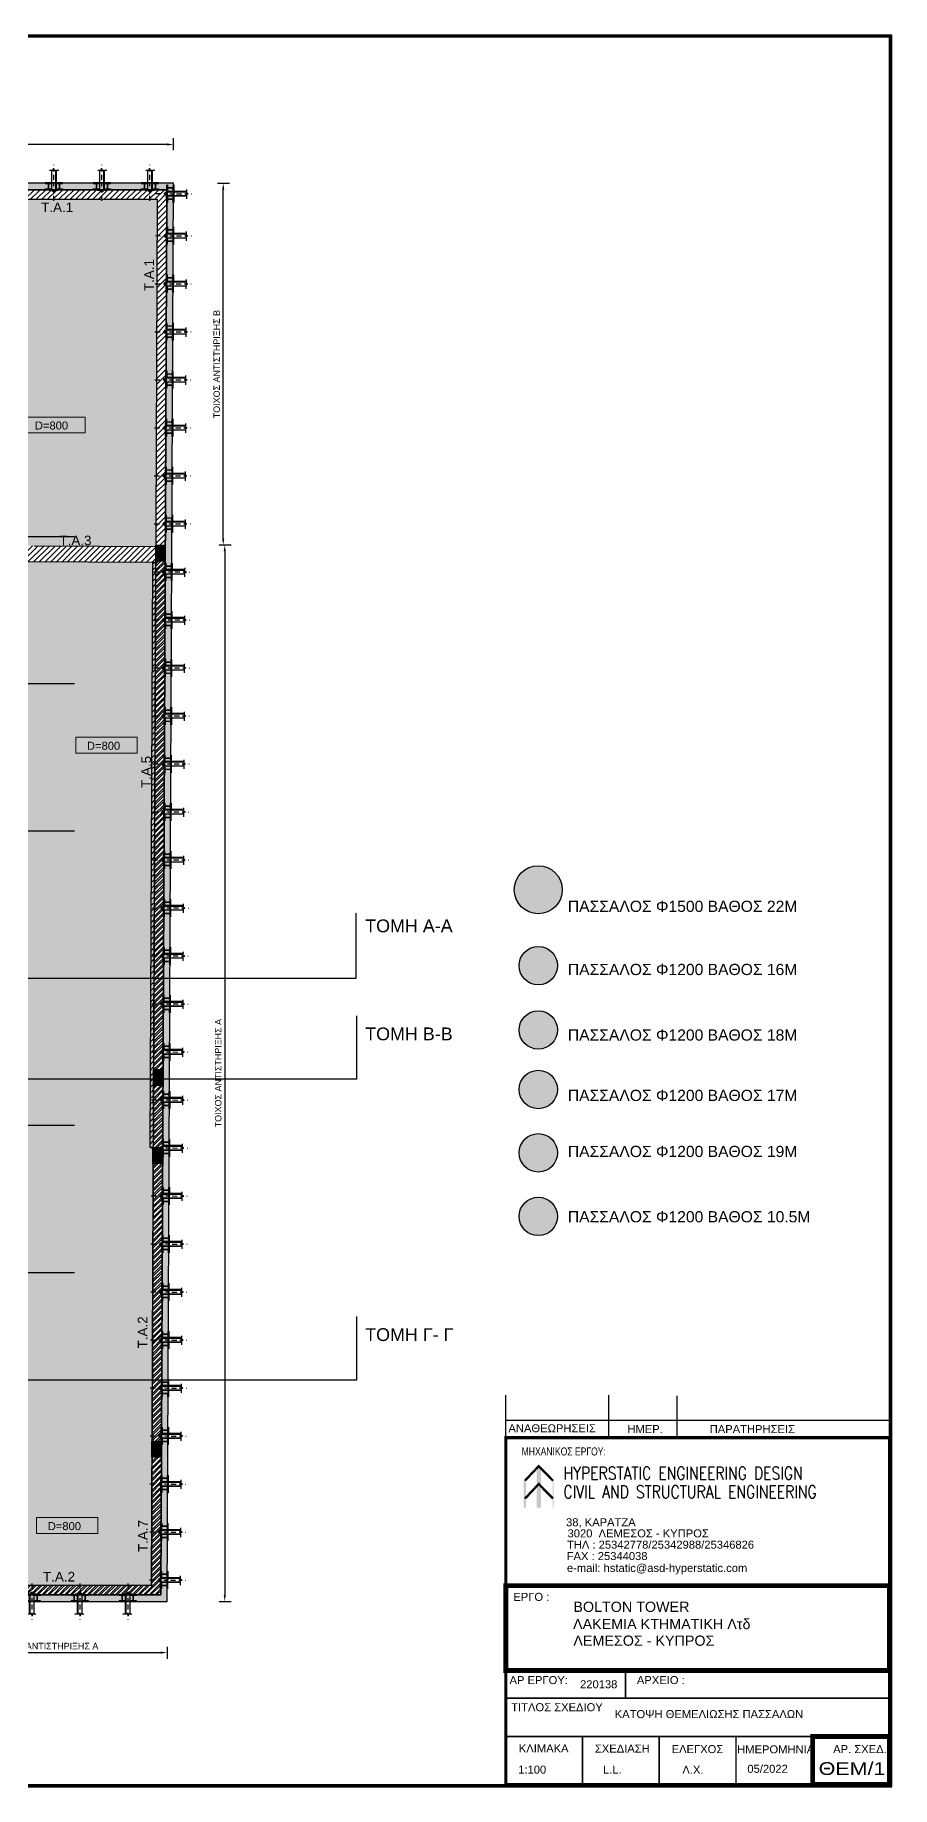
# Model space of a CAD drawing. Header units: inches. Extents: x 3 to 172, y -67 to 57.
# Drawn here: x 53.5 to 80.3, y 1.4 to 56.2 of the extents above; entities that cross this region are included whole.
import ezdxf

# ---------------------------------------------------------------- set-up
doc = ezdxf.new("R2010")
doc.units = ezdxf.units.IN
doc.header["$MEASUREMENT"] = 0
for name, pattern in [('CENTER', [50.8, 31.75, -6.35, 6.35, -6.35]), ('HIDDEN', [0.375, 0.25, -0.125]), ('PHANTOM2', [31.75, 15.875, -3.175, 3.175, -3.175, 3.175, -3.175])]:
    doc.linetypes.add(name, pattern=pattern)
for name, color, linetype in [('2', 2, 'Continuous'), ('3', 1, 'Continuous'), ('7', 7, 'Continuous'), ('BEAMS', 3, 'Continuous'), ('BORDER-1', 5, 'Continuous'), ('COLUMNS', 3, 'Continuous'), ('COLUMNS TEXT', 3, 'Continuous'), ('CONCRETE', 3, 'Continuous'), ('LOGO-A1', 4, 'Continuous'), ('PILES', 6, 'Continuous'), ('PILES 1500', 3, 'Continuous'), ('PILES AXONES', 1, 'Continuous'), ('PILES DIMENSIONS', 1, 'Continuous'), ('REINFORCEMENT', 6, 'Continuous'), ('SIDERA', 2, 'Continuous'), ('TEXT', 3, 'Continuous'), ('TEXT-COLUMNS', 4, 'Continuous'), ('TITLE', 7, 'Continuous'), ('TOMES', 3, 'Continuous')]:
    doc.layers.add(name, color=color, linetype=linetype)
doc.layers.add('COLUMN TEXT', color=3, linetype='Continuous', lineweight=0)
doc.layers.add('REIFORCEMENT', color=6, linetype='Continuous', lineweight=0)
doc.styles.add('AG', font='arial.ttf', dxfattribs={"height": 0.8})
doc.styles.add('arial greek', font='arial.ttf')
doc.styles.add('ARIAL_GREEK', font='arial.ttf')
doc.styles.add('arialgr', font='arial.ttf', dxfattribs={"height": 0.2})
doc.styles.add('GREEKS', font='greeks', dxfattribs={"height": 0.2})
doc.styles.add('ROMANT', font='romant', dxfattribs={"height": 0.7})
doc.styles.get("Standard").update_dxf_attribs({"font": 'arial.ttf'})
doc.styles.add('STYLE1', font='arial.ttf')
doc.dimstyles.new('1-100', dxfattribs={"dimtxt": 0.2, "dimasz": 0.2, "dimexe": 0.2, "dimexo": 0, "dimgap": 0.1, "dimtad": 1, "dimdec": 0, "dimlfac": 1000, "dimzin": 1, "dimdsep": 46, "dimtxsty": 'arial greek', "dimcen": 0.02, "dimclrd": 1, "dimclre": 1, "dimclrt": 3, "dimadec": 3, "dimazin": 0, "dimtfac": 0.1, "dimtdec": 0, "dimtmove": 0, "dimatfit": 2, "dimfxl": 1, "dimtolj": 1, "dimtzin": 0, "dimarcsym": 0})

# ---------------------------------------------------------------- blocks, each defined once
blk = doc.blocks.new('A$C384818B6')
at = {"layer": 'CONCRETE', "linetype": 'Continuous'}
for p, q in [((-1, 0), (1, 0)), ((-1, -0.15), (-1, 0)), ((1, 0), (1, -0.15)), ((-1, -0.15), (-0.225, -0.15)), ((-1, -1.85), (-0.225, -1.85)), ((-1, -2), (-1, -1.85)), ((-1, -2), (1, -2)), ((1, -2), (-1, -2)), ((-0.045, -0.33), (-0.045, -1.67)), ((0.045, -0.33), (0.045, -1.67)), ((0.225, -0.15), (1, -0.15)), ((0.225, -1.85), (1, -1.85)), ((1, -1.85), (1, -2))]:
    blk.add_line(p, q, dxfattribs=at)
for centre, start, end in [((-0.225, -0.33), 0, 90), ((-0.225, -1.67), 270, 0), ((0.225, -0.33), 90, 180), ((0.225, -1.67), 180, 270)]:
    blk.add_arc(centre, 0.18, start, end, dxfattribs=at)
blk = doc.blocks.new('HEB 200')
at = {"layer": '3', "color": 1, "linetype": 'PHANTOM2', "ltscale": 0.01}
blk.add_line((-0.075, -0.463), (-0.075, 0.665), dxfattribs=at)
at = {"layer": '3', "color": 1, "linetype": 'HIDDEN', "ltscale": 100}
for p, q in [((-0.15, 0.501), (-0.15, -0.104)), ((-0.135, -0.127), (-0.135, 0.501)), ((-0.015, -0.127), (-0.015, 0.501)), ((0, 0.501), (0, -0.104))]:
    blk.add_line(p, q, dxfattribs=at)
at = {"layer": '3', "color": 1, "linetype": 'Continuous'}
for p, q in [((-0.215, -0.114), (-0.215, -0.127)), ((-0.215, -0.127), (0.066, -0.127)), ((-0.114, -0.158), (-0.114, -0.127)), ((-0.112, -0.162), (-0.112, -0.127)), ((-0.108, -0.168), (-0.108, -0.127)), ((-0.1, -0.175), (-0.1, -0.127)), ((-0.084, -0.182), (-0.084, -0.127)), ((-0.067, -0.182), (-0.067, -0.127)), ((-0.051, -0.175), (-0.051, -0.127)), ((-0.043, -0.168), (-0.043, -0.127)), ((-0.039, -0.162), (-0.039, -0.127)), ((-0.037, -0.158), (-0.037, -0.127)), ((0.066, -0.127), (0.066, -0.114))]:
    blk.add_line(p, q, dxfattribs=at)
at = {"layer": '3', "color": 1, "linetype": 'Continuous', "flags": 128}
blk.add_lwpolyline([(-0.205, 0.501), (-0.099, 0.501), (-0.082, 0.547), (-0.072, 0.454), (-0.065, 0.501), (0.079, 0.501)], dxfattribs=at)
at = {"layer": '3', "color": 1, "linetype": 'Continuous'}
blk.add_arc((-0.075, -0.14), 0.043, 206.0819, 333.9181, dxfattribs=at)
at = {"layer": 'CONCRETE', "linetype": 'Continuous'}
for points in [[(0.2, 0.096), (-0.35, 0.096), (-0.35, 0.106), (0.2, 0.106)], [(0.2, -0.114), (-0.35, -0.114), (-0.35, -0.104), (0.2, -0.104)]]:
    blk.add_lwpolyline(points, close=True, dxfattribs=at)
at = {"color": 1, "linetype": 'Continuous', "xscale": 0.1, "yscale": 0.1, "zscale": 0.1}
for p in [(-0.25, 0.096), (0.1, 0.096)]:
    blk.add_blockref('A$C384818B6', p, dxfattribs=at)
blk = doc.blocks.new('*U7')
at = {"layer": 'REINFORCEMENT', "ltscale": 100}
blk.add_blockref('HEB 200', (0.918, 0.104), dxfattribs=at)
blk = doc.blocks.new('*U8')
at = {"layer": 'REINFORCEMENT', "color": 0, "linetype": 'ByBlock', "lineweight": -2}
for p, rotation in [((36229.766, -79957.123), 269.7532147349997), ((36229.76, -79958.623), 269.7532147349997), ((36229.753, -79960.122), 269.7532147349997), ((36229.747, -79961.622), 269.7532147349997), ((36229.74, -79963.122), 269.7532147349997), ((36229.734, -79964.622), 269.7532147349997), ((36229.727, -79966.122), 269.7532147349997), ((36229.721, -79967.622), 269.7532147349997), ((36229.714, -79969.122), 269.7532147349997), ((36229.708, -79970.622), 269.7532147349997), ((36229.701, -79972.122), 269.7532147349997), ((36229.695, -79973.622), 269.7532147349997), ((36229.688, -79975.122), 269.7532147349997), ((36229.682, -79976.622), 269.7532147349997), ((36229.676, -79978.122), 269.7532147349997), ((36229.669, -79979.622), 269.7532147349997), ((36229.663, -79981.122), 269.7532147349997), ((36229.656, -79982.622), 269.7532147349997), ((36229.65, -79984.122), 269.7532147349997), ((36229.643, -79985.622), 269.7532147349997), ((36229.637, -79987.122), 269.7532147349997), ((36229.63, -79988.622), 269.7532147349997), ((36223.435, -79989.931), 179.9927217721505), ((36224.935, -79989.932), 179.9927217721505), ((36226.435, -79989.932), 179.9927217721505), ((36227.935, -79989.932), 179.9927217721505), ((36229.435, -79989.932), 179.9927217721505)]:
    blk.add_blockref('*U7', p, dxfattribs=dict(at, rotation=rotation))
blk = doc.blocks.new('*D15')
at = {"layer": 'BEAMS', "color": 1, "lineweight": -2, "ltscale": 100, "transparency": 16777216}
for p, q in [((59.248, 40.241), (59.628, 40.241)), ((59.428, 40.041), (59.428, 7.432)), ((59.248, 7.232), (59.628, 7.232))]:
    blk.add_line(p, q, dxfattribs=at)
at = {"layer": 'BEAMS', "color": 1, "ltscale": 100, "transparency": 16777216}
for points in [[(59.395, 40.041), (59.462, 40.041), (59.428, 40.241)], [(59.395, 7.432), (59.462, 7.432), (59.428, 7.232)]]:
    blk.add_solid(points, dxfattribs=at)
at = {"layer": 'DefPoints', "color": 0, "ltscale": 100, "transparency": 16777216}
for p in [(57.57, 40.241), (57.57, 7.232), (59.428, 7.232)]:
    blk.add_point(p, dxfattribs=at)
at = {"layer": 'BEAMS', "color": 3, "ltscale": 100, "transparency": 16777216, "insert": (59.225, 23.737), "char_height": 0.2, "attachment_point": 5, "rotation": 90, "style": 'arial greek'}
blk.add_mtext('\\A1;{\\fArial Greek|b0|i0|c161|p34;ΤΟΙΧΟΣ ΑΝΤΙΣΤΗΡΙΞΗΣ Α}', dxfattribs=at)
blk = doc.blocks.new('*D16')
at = {"layer": 'BEAMS', "color": 1, "lineweight": -2, "ltscale": 100, "transparency": 16777216}
for p, q in [((49.943, 5.811), (49.943, 5.431)), ((50.143, 5.631), (57.43, 5.631)), ((57.63, 5.811), (57.63, 5.431))]:
    blk.add_line(p, q, dxfattribs=at)
at = {"layer": 'BEAMS', "color": 1, "ltscale": 100, "transparency": 16777216}
for points in [[(50.143, 5.665), (50.143, 5.598), (49.943, 5.631)], [(57.43, 5.665), (57.43, 5.598), (57.63, 5.631)]]:
    blk.add_solid(points, dxfattribs=at)
at = {"layer": 'DefPoints', "color": 0, "ltscale": 100, "transparency": 16777216}
for p in [(49.943, 7.222), (57.63, 7.189), (57.63, 5.631)]:
    blk.add_point(p, dxfattribs=at)
at = {"layer": 'BEAMS', "color": 3, "ltscale": 100, "transparency": 16777216, "insert": (53.786, 5.835), "char_height": 0.2, "attachment_point": 5, "style": 'arial greek'}
blk.add_mtext('\\A1;{\\fArial Greek|b0|i0|c161|p34;ΤΟΙΧΟΣ ΑΝΤΙΣΤΗΡΙΞΗΣ Α}', dxfattribs=at)
blk = doc.blocks.new('*D17')
at = {"layer": 'BEAMS', "color": 1, "lineweight": -2, "ltscale": 100, "transparency": 16777216}
for p, q in [((59.2, 51.542), (59.58, 51.542)), ((59.38, 40.441), (59.38, 51.342)), ((59.248, 40.241), (59.58, 40.241))]:
    blk.add_line(p, q, dxfattribs=at)
at = {"layer": 'BEAMS', "color": 1, "ltscale": 100, "transparency": 16777216}
for points in [[(59.346, 51.342), (59.413, 51.342), (59.38, 51.542)], [(59.346, 40.441), (59.413, 40.441), (59.38, 40.241)]]:
    blk.add_solid(points, dxfattribs=at)
at = {"layer": 'DefPoints', "color": 0, "ltscale": 100, "transparency": 16777216}
for p in [(57.823, 51.542), (59.38, 51.542), (59.248, 40.241)]:
    blk.add_point(p, dxfattribs=at)
at = {"layer": 'BEAMS', "color": 3, "ltscale": 100, "transparency": 16777216, "insert": (59.176, 45.892), "char_height": 0.2, "attachment_point": 5, "rotation": 90, "style": 'arial greek'}
blk.add_mtext('\\A1;{\\fArial Greek|b0|i0|c161|p34;ΤΟΙΧΟΣ ΑΝΤΙΣΤΗΡΙΞΗΣ }B', dxfattribs=at)
blk = doc.blocks.new('*D18')
at = {"layer": 'BEAMS', "color": 1, "lineweight": -2, "ltscale": 100, "transparency": 16777216}
for p, q in [((14.889, 52.575), (14.889, 52.955)), ((57.625, 52.755), (15.089, 52.755)), ((57.825, 52.575), (57.825, 52.955))]:
    blk.add_line(p, q, dxfattribs=at)
at = {"layer": 'BEAMS', "color": 1, "ltscale": 100, "transparency": 16777216}
for points in [[(15.089, 52.788), (15.089, 52.721), (14.889, 52.755)], [(57.625, 52.788), (57.625, 52.721), (57.825, 52.755)]]:
    blk.add_solid(points, dxfattribs=at)
at = {"layer": 'DefPoints', "color": 0, "ltscale": 100, "transparency": 16777216}
for p in [(14.889, 52.755), (14.889, 51.509), (57.825, 51.066)]:
    blk.add_point(p, dxfattribs=at)
at = {"layer": 'BEAMS', "color": 3, "ltscale": 100, "transparency": 16777216, "insert": (36.357, 52.958), "char_height": 0.2, "width": 0.01976, "attachment_point": 5, "style": 'arial greek'}
blk.add_mtext('\\A1;{\\fArial Greek|b0|i0|c161|p34;ΤΟΙΧΟΣ ΑΝΤΙΣΤΗΡΙΞΗΣ }B', dxfattribs=at)
blk = doc.blocks.new('*U13')
at = {"layer": 'REINFORCEMENT', "rotation": 359.9866995707218}
blk.add_blockref('HEB 200', (0.348, 0.114), dxfattribs=at)
blk = doc.blocks.new('*U14')
at = {"layer": 'REIFORCEMENT', "color": 0, "linetype": 'ByBlock', "lineweight": -2, "transparency": 16777216, "rotation": 0.0133004292760551}
for p in [(36187.007, -79946.032), (36188.507, -79946.032), (36190.007, -79946.032), (36191.507, -79946.031), (36193.007, -79946.031), (36194.507, -79946.031), (36196.007, -79946.03), (36197.507, -79946.03), (36199.007, -79946.029), (36200.507, -79946.029), (36202.007, -79946.029), (36203.507, -79946.028), (36205.007, -79946.028), (36206.507, -79946.028), (36208.007, -79946.027), (36209.507, -79946.027), (36211.007, -79946.027), (36212.507, -79946.026), (36214.007, -79946.026), (36215.507, -79946.026), (36217.007, -79946.025), (36218.507, -79946.025), (36220.007, -79946.025), (36221.507, -79946.024), (36223.007, -79946.024), (36224.507, -79946.024), (36226.007, -79946.023), (36227.507, -79946.023), (36229.007, -79946.023)]:
    blk.add_blockref('*U13', p, dxfattribs=at)

msp = doc.modelspace()

# ---------------------------------------------------------------- hatches: boundary and pattern name
at = {"layer": 'BEAMS'}
h = msp.add_hatch(dxfattribs=at)
h.set_pattern_fill('ANSI31', color=1)
h.set_pattern_definition([(45, (-35981.64368, 80073.65336), (-0.08838834765, 0.08838834765), [])])
h.paths.add_polyline_path([(57.6213, 51.3419), (14.8139, 51.3422), (14.8173, 51.0421), (57.3184, 51.0422), (57.1348, 7.732), (15.0824, 7.7323), (15.0803, 7.4313), (57.4368, 7.4309)])
h = msp.add_hatch(color=256, dxfattribs=at)
h.dxf.hatch_style = 1
h.paths.add_polyline_path([(57.2705, 39.7373), (57.2705, 40.2373), (57.5704, 40.2414), (57.5704, 39.7373)])
at = {"layer": 'BEAMS', "ltscale": 100}
h = msp.add_hatch(dxfattribs=at)
h.set_pattern_fill('ANSI31', color=1)
h.set_pattern_definition([(45, (-36251.83163, 79997.36451), (-0.08838834765, 0.08838834765), [])])
h.paths.add_polyline_path([(57.0838, 21.4121), (57.1834, 21.4121), (57.2705, 39.7373), (57.1713, 39.7373)])
at = {"layer": 'BEAMS'}
h = msp.add_hatch(color=256, dxfattribs=at)
h.dxf.hatch_style = 1
h.paths.add_polyline_path([(57.2032, 23.348), (57.2032, 23.848), (57.5031, 23.8521), (57.5031, 23.348)])
h = msp.add_hatch(color=256, dxfattribs=at)
h.dxf.hatch_style = 1
h.paths.add_polyline_path([(57.1837, 20.9121), (57.1838, 21.4121), (57.4837, 21.4162), (57.4837, 20.9121)])
h = msp.add_hatch(color=256, dxfattribs=at)
h.dxf.hatch_style = 1
h.paths.add_polyline_path([(57.1541, 11.7338), (57.1541, 12.2338), (57.454, 12.2378), (57.454, 11.7338)])
at = {"layer": 'COLUMNS', "ltscale": 10}
h = msp.add_hatch(dxfattribs=at)
h.set_pattern_fill('AR-CONC', color=1, scale=0.05, angle=270)
h.set_pattern_definition([(320, (-36172.1925, 79997.3645), (-0.0313760675, -0.3586300913), [0.0375, -0.4125]), (265, (-36172.1925, 79997.3645), (0.3760960669, 0.0693756668), [0.03, -0.33]), (10.45144446, (-36172.1951, 79997.33462), (0.3447199955, -0.2892544234), [0.031870096, -0.350571056]), (316.1842, (-36172.0925, 79997.3645), (-0.0827596404, -0.5336206653), [0.05625, -0.61875]), (6.6356355, (-36172.0994, 79997.32004), (0.4870593004, -0.4673309728), [0.047805171, -0.52585688]), (261.184164, (-36172.0925, 79997.3645), (0.4870593, -0.4673309725), [0.045, -0.4950000005]), (291, (-36172.1175, 79997.3145), (-0.2013094453, -0.2984535261), [0.0375, -0.4125]), (236, (-36172.1175, 79997.3145), (0.3625750225, -0.121657666), [0.03, -0.33]), (341.45144474, (-36172.13427, 79997.28964), (0.1612655764, -0.4201111884), [0.031870095, -0.350571056]), (307.5, (-36172.1925, 79997.36451), (0.16644692692, -0.00607992766), [0, -0.326, 0, -0.335, 0, -0.33125]), (277.5, (-36172.1925, 79997.3645), (0.19720585594, -0.13153476872), [0, -0.191, 0, -0.3185, 0, -0.12625]), (237.5, (-36172.1925, 79997.47601), (-0.01127743587, -0.26691121809), [0, -0.125, 0, -0.39, 0, -0.5175]), (227.5, (-36172.1925, 79997.526), (0.05005249117, -0.2915930847), [0, -0.1625, 0, -0.259, 0, -0.3675])])
h.paths.add_polyline_path([(15.0803, 7.2325), (57.6303, 7.2322), (57.8233, 51.5419), (14.8117, 51.5422), (14.8139, 51.3422), (57.6213, 51.3419), (57.4322, 7.4322), (15.0803, 7.4318), (15.0803, 7.7323)])
at = {"layer": 'COLUMNS', "ltscale": 100}
h = msp.add_hatch(dxfattribs=at)
h.set_pattern_fill('ANSI31', color=1)
h.set_pattern_definition([(45, (-36172.1925, 79997.36451), (-0.08838834765, 0.08838834765), [])])
h.paths.add_polyline_path([(50.9272, 39.7202), (57.2692, 39.6933), (57.2491, 34.9321), (57.5491, 34.9321), (57.5705, 40.1921), (50.6272, 40.2215), (50.6272, 34.9321), (50.9272, 34.9321)])
h.paths.add_polyline_path([(57.5491, 34.9321), (57.2491, 34.9321), (57.2262, 29.5332), (57.5262, 29.5332)])
h.paths.add_polyline_path([(57.5262, 29.5332), (57.2262, 29.5332), (57.134, 7.7391), (50.5305, 7.739), (50.5305, 7.439), (57.4327, 7.4391)])
h.paths.add_polyline_path([(50.5305, 18.738), (50.0305, 18.738), (50.0291, 7.439), (50.5305, 7.439), (50.5305, 7.739), (50.5291, 7.739)])
at = {"layer": 'PILES 1500', "ltscale": 100, "true_color": 0xddb3d4}
h = msp.add_hatch(color=254, dxfattribs=at)
h.dxf.hatch_style = 1
edge = h.paths.add_edge_path()
edge.add_arc((69.2214, 29.4683), 0.75, 0, 360)
at = {"layer": 'PILES 1500', "ltscale": 100, "true_color": 0xc8c92d}
h = msp.add_hatch(color=52, dxfattribs=at)
h.dxf.hatch_style = 1
edge = h.paths.add_edge_path()
edge.add_arc((69.2214, 27.096), 0.6, 0, 360)
at = {"layer": 'PILES 1500', "ltscale": 100, "true_color": 0xadddf7}
h = msp.add_hatch(color=141, dxfattribs=at)
h.dxf.hatch_style = 1
edge = h.paths.add_edge_path()
edge.add_arc((69.2214, 25.0874), 0.6, 0, 360)
at = {"layer": 'PILES 1500', "ltscale": 100, "true_color": 0xf8991e}
h = msp.add_hatch(color=30, dxfattribs=at)
h.dxf.hatch_style = 1
edge = h.paths.add_edge_path()
edge.add_arc((69.2214, 23.2256), 0.6, 0, 360)
at = {"layer": 'PILES 1500', "ltscale": 100, "true_color": 0x58ba48}
h = msp.add_hatch(color=85, dxfattribs=at)
h.dxf.hatch_style = 1
edge = h.paths.add_edge_path()
edge.add_arc((69.2207, 21.247), 0.6, 0, 360)
at = {"layer": 'PILES 1500', "ltscale": 100, "true_color": 0x93278f}
h = msp.add_hatch(color=217, dxfattribs=at)
h.dxf.hatch_style = 1
edge = h.paths.add_edge_path()
edge.add_arc((69.2214, 19.2594), 0.6, 0, 360)
at = {"layer": 'PILES DIMENSIONS', "ltscale": 100, "true_color": 0xafd9aa}
h = msp.add_hatch(color=9, dxfattribs=at)
h.dxf.hatch_style = 1
h.paths.add_polyline_path([(25.4305, 7.7322), (25.4322, 35.683), (50.429, 35.683), (50.4482, 40.2222), (57.2725, 40.1934), (57.3184, 51.042), (15.112, 51.0421), (15.3825, 7.7323)])
at = {"layer": 'PILES DIMENSIONS', "ltscale": 100}
h = msp.add_hatch(color=8, dxfattribs=at)
h.dxf.hatch_style = 1
h.paths.add_polyline_path([(57.2692, 39.6933), (50.9291, 39.7202), (50.9302, 18.7356), (50.5305, 18.738), (50.5305, 7.7322), (57.134, 7.7391)])

# ---------------------------------------------------------------- linework, layer by layer
at = {"layer": '2'}
msp.add_line((70.7327, 2.9861), (70.7327, 3.008), dxfattribs=at)
at = {"layer": '3', "color": 3}
for points in [[(68.7699, 11.0171), (68.8419, 10.9885), (69.2346, 11.5113), (69.2356, 11.4072)], [(69.2346, 11.5113), (69.2356, 11.4072), (69.7066, 11.0279), (69.6551, 10.9776)], [(68.7699, 10.1587), (68.8419, 10.1587), (68.7699, 11.0171), (68.8419, 10.9885)], [(68.7699, 10.4569), (68.8419, 10.4283), (69.2346, 10.9511), (69.2356, 10.847)], [(69.2378, 11.4061), (69.1658, 11.4061), (69.2378, 10.1587), (69.1658, 10.1587)], [(69.2346, 10.9511), (69.2356, 10.847), (69.7066, 10.4678), (69.6551, 10.4174)], [(69.3093, 11.4056), (69.2373, 11.4056), (69.3093, 10.1587), (69.2373, 10.1587)], [(69.2571, 11.1985), (69.2571, 11.1985), (69.2571, 10.8954)], [(69.6681, 10.1587), (69.7041, 10.1587), (69.6681, 11.0256), (69.7041, 11.0256)]]:
    msp.add_trace(points, dxfattribs=at)
at = {"layer": '7', "color": 1}
msp.add_line((68.2082, 12.8938), (80.1943, 12.8938), dxfattribs=at)
at = {"layer": 'BEAMS', "color": 3, "linetype": 'Continuous', "ltscale": 5}
msp.add_lwpolyline([(57.6213, 51.3422), (14.8139, 51.3422), (14.8173, 51.0421), (57.3184, 51.0422), (57.1351, 7.7322), (15.0824, 7.7323), (15.0803, 7.4318), (57.4322, 7.4322), (57.6213, 51.3422)], close=True, dxfattribs=at)
at = {"layer": 'BEAMS', "flags": 128}
for points, const_width in [([(80.1943, 1.5074), (80.1943, 12.3443), (68.2096, 12.3443), (68.2096, 1.5074)], 0.1), ([(80.1943, 7.7241), (68.2096, 7.7241), (68.2096, 5.0723), (80.1943, 5.0723)], 0.15), ([(80.1943, 3.008), (77.7936, 3.008), (77.7936, 1.5074), (80.1943, 1.5074)], 0.15)]:
    msp.add_lwpolyline(points, close=True, dxfattribs=dict(at, const_width=const_width))
at = {"layer": 'BORDER-1', "color": 2}
for p, q in [((80.2643, 56.1746), (3.3156, 56.1746)), ((80.2293, 56.1396), (3.3506, 56.1396)), ((80.1943, 56.1046), (3.3856, 56.1046)), ((80.1943, 1.5074), (80.1943, 56.1046)), ((80.2293, 1.4724), (80.2293, 56.1396)), ((80.2643, 1.4374), (80.2643, 56.1746)), ((3.3156, 1.4374), (80.2643, 1.4374)), ((3.3506, 1.4724), (80.2293, 1.4724)), ((3.3856, 1.5074), (80.1943, 1.5074))]:
    msp.add_line(p, q, dxfattribs=at)
at = {"layer": 'COLUMNS', "ltscale": 100}
for p, q in [((57.1711, 39.6938), (57.0838, 21.4121)), ((57.2705, 39.7373), (57.2705, 39.7373)), ((57.1838, 21.4121), (57.0838, 21.4121))]:
    msp.add_line(p, q, dxfattribs=at)
at = {"layer": 'COLUMNS', "color": 3, "ltscale": 10}
msp.add_lwpolyline([(15.0824, 7.7323), (15.0803, 7.2322), (57.6303, 7.2322), (57.8233, 51.5422), (14.8117, 51.5422), (14.8139, 51.3422), (14.8139, 51.3422), (14.8139, 51.3422), (57.6213, 51.3422), (57.4322, 7.4322), (15.0803, 7.4318), (15.0824, 7.7323)], close=True, dxfattribs=at)
for points in [[(57.2705, 39.7373), (57.2705, 40.2373), (57.5704, 40.2414), (57.5704, 39.7373), (57.2705, 39.7373)], [(57.2032, 23.348), (57.2032, 23.848), (57.5031, 23.8521), (57.5031, 23.348), (57.2032, 23.348)], [(57.1837, 20.9121), (57.1838, 21.4121), (57.4837, 21.4162), (57.4837, 20.9121), (57.1837, 20.9121)], [(57.1541, 11.7338), (57.1541, 12.2338), (57.454, 12.2378), (57.454, 11.7338), (57.1541, 11.7338)]]:
    msp.add_lwpolyline(points, dxfattribs=at)
at = {"layer": 'PILES', "color": 1, "linetype": 'Continuous', "lineweight": 15, "ltscale": 4}
for points in [[(53.1425, 44.2379), (55.0627, 44.2379), (55.0627, 43.7468), (53.1425, 43.7468)], [(54.7702, 34.2308), (56.6905, 34.2308), (56.6905, 33.7396), (54.7702, 33.7396)], [(53.5457, 9.8478), (55.4659, 9.8478), (55.4659, 9.3567), (53.5457, 9.3567)]]:
    msp.add_lwpolyline(points, close=True, dxfattribs=at)
at = {"layer": 'PILES 1500', "ltscale": 100}
for centre, radius in [((69.2214, 29.4683), 0.75), ((69.2214, 27.096), 0.6), ((69.2214, 25.0865), 0.6), ((69.2214, 25.0865), 0.6), ((69.2214, 23.2256), 0.6), ((69.2214, 21.2475), 0.6), ((69.2214, 19.2594), 0.6)]:
    msp.add_circle(centre, radius, dxfattribs=at)
at = {"layer": 'PILES AXONES', "color": 11, "linetype": 'CENTER', "ltscale": 20, "true_color": 0xf27172}
for points in [[(54.7362, 40.4973), (34.5018, 40.4973)], [(54.7362, 35.8973), (34.5018, 35.8973)], [(54.7362, 31.2973), (34.5018, 31.2973)], [(54.7362, 26.6973), (34.5018, 26.6973)], [(54.7362, 22.0973), (34.5018, 22.0973)], [(54.7362, 17.4973), (34.5018, 17.4973)]]:
    msp.add_lwpolyline(points, dxfattribs=at)
at = {"layer": 'PILES DIMENSIONS', "color": 8, "ltscale": 100}
msp.add_lwpolyline([(57.2692, 39.6933), (50.9291, 39.7202), (50.9302, 18.7356), (50.5305, 18.738), (50.5305, 7.7322), (57.134, 7.7391)], close=True, dxfattribs=at)
at = {"layer": 'REINFORCEMENT', "color": 8, "ltscale": 100}
msp.add_lwpolyline([(53.4788, 40.2094), (57.5705, 40.1922), (57.4327, 7.4391), (50.0291, 7.4389)], dxfattribs=at)
at = {"layer": 'TEXT', "color": 1}
for p, q in [((68.2096, 12.3443), (68.2096, 13.6729)), ((71.4299, 12.3183), (71.4299, 13.6729)), ((73.5571, 12.3183), (73.5571, 13.6574))]:
    msp.add_line(p, q, dxfattribs=at)
at = {"layer": 'TEXT-COLUMNS', "const_width": 0.05, "flags": 128}
for points in [[(71.9421, 4.2073), (71.9421, 5.0723)], [(68.2096, 4.2073), (80.1943, 4.2073)], [(68.2096, 3.008), (80.1943, 3.008)], [(70.6056, 3.008), (70.6056, 1.5074)], [(73.0016, 3.008), (73.0016, 1.5074)], [(75.3976, 3.008), (75.3976, 1.5074)]]:
    msp.add_lwpolyline(points, dxfattribs=at)
at = {"layer": 'TITLE', "const_width": 0.05, "flags": 128}
msp.add_lwpolyline([(68.2096, 1.5074), (68.2096, 12.3443), (80.1943, 12.3443)], dxfattribs=at)
at = {"layer": 'TOMES', "color": 2, "ltscale": 100}
for points in [[(63.5241, 28.7379), (63.5241, 26.6973), (43.3324, 26.6973), (43.3324, 29.3364), (10.8639, 29.3364), (10.8639, 31.6919)], [(63.5467, 25.5307), (63.5467, 23.545), (10.8906, 23.545), (10.8906, 25.7292)], [(63.5467, 16.1341), (63.5467, 14.1484), (10.8906, 14.1484), (10.8906, 16.3327)]]:
    msp.add_lwpolyline(points, dxfattribs=at)

# ---------------------------------------------------------------- block references
at = {"layer": 'REIFORCEMENT'}
msp.add_blockref('*U14', (-36172.1925, 79997.3645), dxfattribs=at)
at = {"layer": 'REINFORCEMENT', "rotation": 269.7532082978904}
for p in [(57.7284, 51.1428), (57.722, 49.8287), (57.7155, 48.3287), (57.7091, 46.8287), (57.7026, 45.3288), (57.6961, 43.8288), (57.6897, 42.3288), (57.6897, 40.8288)]:
    msp.add_blockref('HEB 200', p, dxfattribs=at)
at = {"layer": 'REINFORCEMENT'}
msp.add_blockref('*U8', (-36172.1925, 79997.3645), dxfattribs=at)

# ---------------------------------------------------------------- texts
at = {"layer": '3', "color": 3}
for s, style, p in [('ΑΝAΘΕΩΡΗΣΕΙΣ', 'AG', (68.2886, 12.5151)), ('ΗΜΕΡ.', 'AG', (72.0053, 12.4892)), ('ΠΑΡΑΤΗΡΗΣΕΙΣ', 'AG', (74.5763, 12.4892)), ('38, KAΡΑΤΖΑ', 'AG', (70.0892, 9.5784)), ('3020  ΛΕΜΕΣΟΣ - ΚΥΠΡΟΣ', 'AG', (70.1349, 9.2313)), ('TΗΛ : 25342778/25342988/25346826', 'AG', (70.1169, 8.8781)), ('FAX : 25344038', 'AG', (70.1097, 8.5224)), ('e-mail: hstatic@asd-hyperstatic.com', 'AG', (70.1163, 8.1506)), ('EΡΓΟ :', 'AG', (68.4426, 7.2475)), ('ΑΡ ΕΡΓΟΥ:   ', 'AG', (68.3231, 4.647)), ('220138', 'STYLE1', (70.5264, 4.5162)), ('ΑΡΧΕΙΟ :', 'AG', (72.3021, 4.6474)), ('ΤΙΤΛΟΣ ΣΧΕΔΙΟΥ', 'AG', (68.3772, 3.7991)), ('ΚΑΤΟΨΗ ΘΕΜΕΛΙΩΣΗΣ ΠΑΣΣΑΛΩΝ', 'STYLE1', (71.6096, 3.5841)), ('ΚΛΙΜΑΚΑ', 'AG', (68.6145, 2.5117)), ('ΣΧΕΔΙΑΣΗ', 'AG', (70.9894, 2.5058)), ('ΕΛΕΓΧΟΣ', 'AG', (73.3872, 2.4908)), ('AΡ. ΣΧΕΔ.', 'AG', (78.4335, 2.49)), ('HMEΡΟΜΗΝΙΑ', 'AG', (75.4338, 2.4823)), ('1:100', 'STYLE1', (68.5942, 1.8486)), ('L.L.', 'STYLE1', (71.2419, 1.8486)), ('Λ.Χ.', 'STYLE1', (73.7224, 1.8435)), ('05/2022', 'STYLE1', (75.7521, 1.8752))]:
    msp.add_text(s, height=0.25, dxfattribs=dict(at, style=style)).set_placement(p)
at = {"layer": '3', "color": 3, "style": 'ROMANT', "width": 0.8}
for s, p in [('HYPERSTATIC ENGINEERING DESIGN', (70.007, 11.0363)), ('CIVIL AND STRUCTURAL ENGINEERING', (70.007, 10.4539))]:
    msp.add_text(s, height=0.4, dxfattribs=at).set_placement(p)
at = {"layer": '7', "color": 3, "style": 'GREEKS', "width": 0.8}
msp.add_text('MHCANIKOS ERGOU:', height=0.25, dxfattribs=at).set_placement((68.7013, 11.7909))
at = {"layer": 'COLUMN TEXT', "lineweight": -3, "char_height": 0.25, "attachment_point": 1}
for insert in [(53.4952, 44.0984), (55.1229, 34.0912), (53.8983, 9.7083)]:
    msp.add_mtext_dynamic_manual_height_columns('D=800', width=1376.999202, gutter_width=2500, heights=[0], dxfattribs=dict(at, insert=insert))
at = {"layer": 'COLUMNS TEXT', "color": 3, "linetype": 'Continuous', "ltscale": 0.5, "style": 'AG'}
for s, p in [('T.A.1', (53.6915, 50.6418)), ('T.A.3', (54.263, 40.2332)), ('T.A.2', (53.7493, 7.8523))]:
    msp.add_text(s, height=0.3, dxfattribs=at).set_placement(p)
for s, p in [('T.A.1', (57.215, 48.1735)), ('T.A.5', (57.1241, 32.648)), ('T.A.2', (57.0108, 15.1363)), ('T.A.7', (57.0214, 8.7746))]:
    msp.add_text(s, height=0.3, rotation=90, dxfattribs=at).set_placement(p)
at = {"layer": 'LOGO-A1', "color": 3, "style": 'STYLE1', "width": 1.2}
msp.add_text('ΘΕΜ/1', height=0.4, dxfattribs=at).set_placement((77.9793, 1.807))
at = {"layer": 'PILES', "linetype": 'Continuous', "lineweight": 15, "ltscale": 4}
for s, p in [('ΠΑΣΣΑΛΟΣ Φ1500 ΒΑΘΟΣ 22Μ', (70.1442, 28.7751)), ('ΠΑΣΣΑΛΟΣ Φ1200 ΒΑΘΟΣ 16Μ', (70.1442, 26.8016)), ('ΠΑΣΣΑΛΟΣ Φ1200 ΒΑΘΟΣ 18Μ', (70.1442, 24.7535)), ('ΠΑΣΣΑΛΟΣ Φ1200 ΒΑΘΟΣ 17Μ', (70.1442, 22.8665)), ('ΠΑΣΣΑΛΟΣ Φ1200 ΒΑΘΟΣ 19Μ', (70.1442, 21.1153)), ('ΠΑΣΣΑΛΟΣ Φ1200 ΒΑΘΟΣ 10.5Μ', (70.1442, 19.075))]:
    msp.add_text(s, height=0.35, dxfattribs=at).set_placement(p)
at = {"layer": 'SIDERA', "color": 3, "style": 'arialgr'}
for s, p in [('BOLTON TOWER', (70.3176, 6.9023)), ('ΛΑΚΕΜΙΑ ΚΤΗΜΑΤΙΚΗ Λτδ', (70.3069, 6.3635)), ('ΛΕΜΕΣΟΣ - ΚΥΠΡΟΣ', (70.3175, 5.8441))]:
    msp.add_text(s, height=0.32, dxfattribs=at).set_placement(p)
at = {"layer": 'TOMES', "color": 3, "lineweight": -3, "style": 'ARIAL_GREEK'}
for s, p in [('TOMH A-A', (63.8148, 28.1391)), ('TOMH B-B', (63.8148, 24.7635)), ('TOMH Γ- Γ', (63.8148, 15.3669))]:
    msp.add_text(s, height=0.4, dxfattribs=at).set_placement(p)

# ---------------------------------------------------------------- dimensions: what is measured, and where the dimension line sits
at = {"layer": 'BEAMS', "ltscale": 100}
for base, p1, p2, text, picture, middle in [((14.8892, 52.7547), (57.8251, 51.0663), (14.8892, 51.5092), '{\\fArial Greek|b0|i0|c161|p34;ΤΟΙΧΟΣ ΑΝΤΙΣΤΗΡΙΞΗΣ }B', '*D18', (36.3572, 52.9582)), ((57.6301, 5.6315), (49.9425, 7.2222), (57.6301, 7.1887), '{\\fArial Greek|b0|i0|c161|p34;ΤΟΙΧΟΣ ΑΝΤΙΣΤΗΡΙΞΗΣ Α}', '*D16', (53.7863, 5.835))]:
    dim = msp.add_linear_dim(base=base, p1=p1, p2=p2, text=text, dimstyle='1-100', override={"dimfxl": 0.18, "dimfxlon": 1, "dimarcsym": 1}, dxfattribs=at)
    dim.commit()
    dim.dimension.update_dxf_attribs({"geometry": picture, "text_midpoint": middle})
for base, p1, p2, text, picture, middle in [((59.3797, 51.5422), (59.2483, 40.2414), (57.8233, 51.5422), '{\\fArial Greek|b0|i0|c161|p34;ΤΟΙΧΟΣ ΑΝΤΙΣΤΗΡΙΞΗΣ }B', '*D17', (59.1762, 45.8918)), ((59.4283, 7.2322), (57.5704, 40.2414), (57.5704, 7.2322), '{\\fArial Greek|b0|i0|c161|p34;ΤΟΙΧΟΣ ΑΝΤΙΣΤΗΡΙΞΗΣ Α}', '*D15', (59.2249, 23.7368))]:
    dim = msp.add_linear_dim(base=base, p1=p1, p2=p2, angle=90, text=text, dimstyle='1-100', override={"dimfxl": 0.18, "dimfxlon": 1, "dimarcsym": 1}, dxfattribs=at)
    dim.commit()
    dim.dimension.update_dxf_attribs({"geometry": picture, "text_midpoint": middle})

doc.saveas('drawing.dxf')
